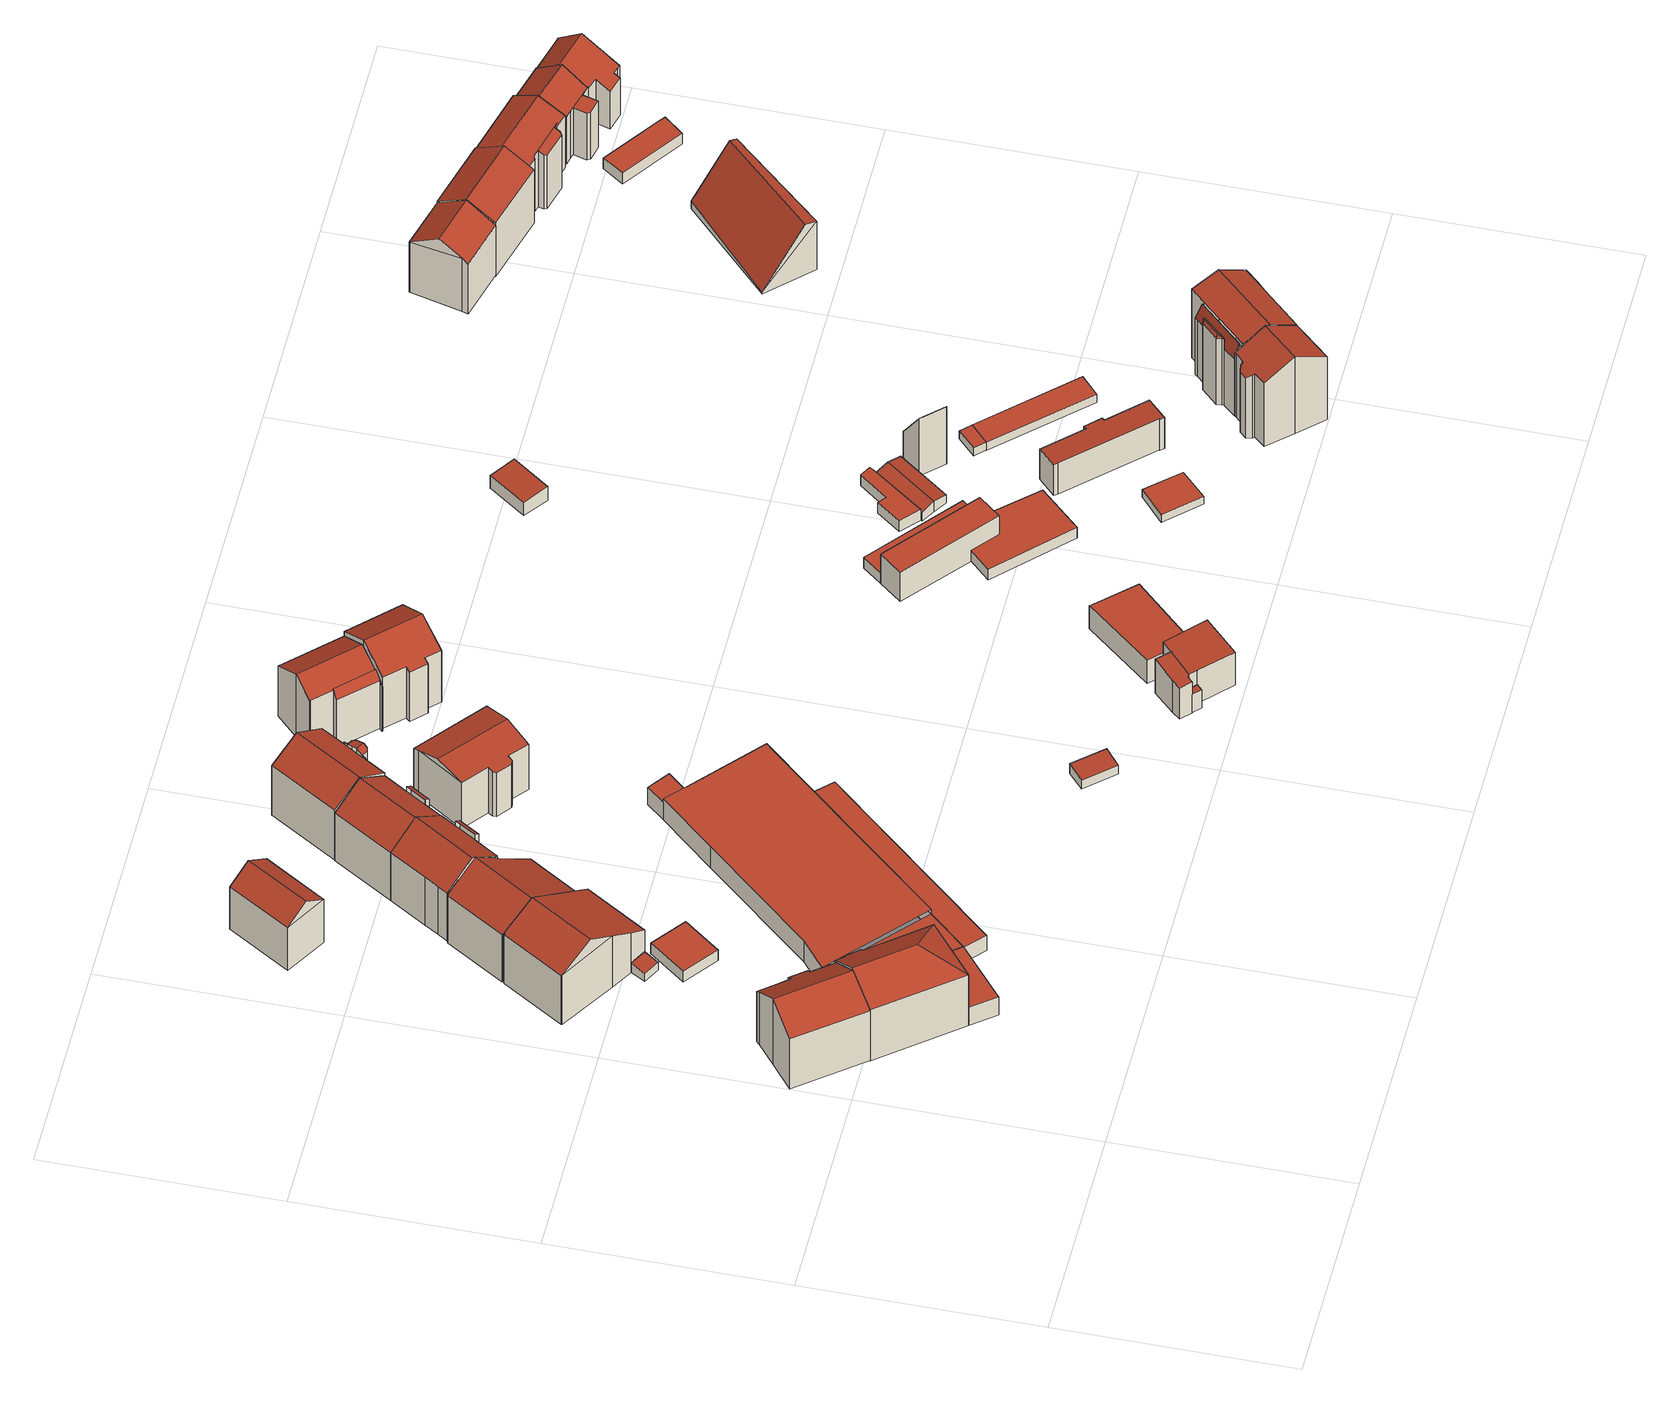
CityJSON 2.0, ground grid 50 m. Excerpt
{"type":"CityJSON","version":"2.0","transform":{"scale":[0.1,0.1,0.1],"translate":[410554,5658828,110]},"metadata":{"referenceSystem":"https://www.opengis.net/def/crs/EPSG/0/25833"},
"CityObjects":{
"building1":{"type":"Building","attributes":{"Dachtyp_tdc":"tdcGableRoof","Gemeindeschluessel":14612000,"Dachneigung":32.12,"QualitaetDacherkennung":79,"Geometrietyp2DReferenz":"3000","measuredHeight":18.49,"function":"31001_9998","roofType":"3100"},"geometry":[{"type":"Solid","lod":"2","boundaries":[[[[0,1,2,3]],[[1,4,5,2]],[[4,6,7,5]],[[6,8,9,7]],[[8,10,11,9]],[[10,12,13,11]],[[12,14,15,13]],[[14,16,17,15]],[[16,18,19,17]],[[18,20,21,19]],[[20,22,23,21]],[[22,0,3,23]],[[18,16,14,12]],[[12,10,8,6,4,1,0,22,20,18]],[[3,2,5,7,9,11,13,15,17,19,21,23]]]],"semantics":{"surfaces":[{"type":"WallSurface"},{"type":"RoofSurface"},{"type":"GroundSurface"}],"values":[[0,0,0,0,0,0,0,0,0,0,0,0,1,1,2]]}}]},
"building2":{"type":"Building","attributes":{"Dachtyp_tdc":"tdcHipAndGableRoof","Gemeindeschluessel":14612000,"Dachneigung":31.69,"QualitaetDacherkennung":66,"Geometrietyp2DReferenz":"3000","measuredHeight":18.98,"function":"31001_9998","roofType":"5000"},"geometry":[{"type":"Solid","lod":"2","boundaries":[[[[24,25,26,27]],[[25,28,29,26]],[[28,30,31,29]],[[30,32,33,31]],[[32,34,35,33]],[[34,36,37,35]],[[36,38,39,37]],[[38,40,41,39]],[[40,42,43,41]],[[42,44,45,43]],[[44,24,27,45]],[[40,38,46]],[[38,36,34,32,30,28,25,24,44,46]],[[44,42,40,46]],[[27,26,29,31,33,35,37,39,41,43,45]]]],"semantics":{"surfaces":[{"type":"WallSurface"},{"type":"RoofSurface"},{"type":"GroundSurface"}],"values":[[0,0,0,0,0,0,0,0,0,0,0,1,1,1,2]]}}]},
"building3":{"type":"Building","attributes":{"Dachtyp_tdc":"tdcPolyFlatRoof","Gemeindeschluessel":14612000,"Dachneigung":0,"QualitaetDacherkennung":58,"Geometrietyp2DReferenz":"3000","measuredHeight":5.06,"function":"31001_9998","roofType":"1000"},"geometry":[{"type":"Solid","lod":"2","boundaries":[[[[47,48,41,49]],[[48,50,39,41]],[[50,51,52,39]],[[51,53,54,52]],[[53,47,49,54]],[[53,51,50,48,47]],[[49,41,39,52,54]]]],"semantics":{"surfaces":[{"type":"WallSurface"},{"type":"RoofSurface"},{"type":"GroundSurface"}],"values":[[0,0,0,0,0,1,2]]}}]},
"building4":{"type":"Building","attributes":{"Dachtyp_tdc":"tdcPolyFlatRoof","Gemeindeschluessel":14612000,"Dachneigung":6.87,"QualitaetDacherkennung":51,"Geometrietyp2DReferenz":"3000","measuredHeight":2.71,"function":"31001_9998","roofType":"2100"},"geometry":[{"type":"Solid","lod":"2","boundaries":[[[[55,56,57,58]],[[56,59,60,57]],[[59,61,62,60]],[[61,55,58,62]],[[61,59,56,55]],[[58,57,60,62]]]],"semantics":{"surfaces":[{"type":"WallSurface"},{"type":"RoofSurface"},{"type":"GroundSurface"}],"values":[[0,0,0,0,1,2]]}}]},
"building5":{"type":"Building","attributes":{"Dachtyp_tdc":"tdcFreeFormRoof","Gemeindeschluessel":14612000,"Dachneigung":31.12,"QualitaetDacherkennung":28,"Geometrietyp2DReferenz":"3000","measuredHeight":17.96,"function":"31001_9998","roofType":"5000"},"geometry":[{"type":"Solid","lod":"2","boundaries":[[[[63,64,65,66]],[[64,67,68,65]],[[67,69,70,68]],[[69,71,72,70]],[[71,73,74,72]],[[73,75,76,74]],[[75,77,78,76]],[[77,79,80,78]],[[79,81,82,80]],[[81,83,84,82]],[[83,63,66,84]],[[69,67,64,85,86,73,71]],[[86,85,63,83,81,79,77,75]],[[64,63,85]],[[75,73,86]],[[66,65,68,70,72,74,76,78,80,82,84]]]],"semantics":{"surfaces":[{"type":"WallSurface"},{"type":"RoofSurface"},{"type":"GroundSurface"}],"values":[[0,0,0,0,0,0,0,0,0,0,0,1,1,0,0,2]]}}]},
"building6":{"type":"Building","attributes":{"Dachtyp_tdc":"tdcPolyFlatRoof","Gemeindeschluessel":14612000,"Dachneigung":0,"QualitaetDacherkennung":82,"Geometrietyp2DReferenz":"3000","measuredHeight":2.94,"function":"31001_9998","roofType":"1000"},"geometry":[{"type":"Solid","lod":"2","boundaries":[[[[87,88,89,90]],[[88,91,92,89]],[[91,93,94,92]],[[93,87,90,94]],[[93,91,88,87]],[[90,89,92,94]]]],"semantics":{"surfaces":[{"type":"WallSurface"},{"type":"RoofSurface"},{"type":"GroundSurface"}],"values":[[0,0,0,0,1,2]]}}]},
"building7":{"type":"Building","attributes":{"Dachtyp_tdc":"tdcGableRoof","Gemeindeschluessel":14612000,"Dachneigung":38.5,"QualitaetDacherkennung":32,"Geometrietyp2DReferenz":"3000","measuredHeight":17.89,"function":"31001_9998","roofType":"3100"},"geometry":[{"type":"Solid","lod":"2","boundaries":[[[[95,96,97,98]],[[96,99,100,97]],[[99,101,102,100]],[[101,103,104,102]],[[103,105,106,104]],[[105,107,108,106]],[[107,109,110,108]],[[109,111,112,110]],[[111,113,114,112]],[[113,115,116,114]],[[115,117,118,116]],[[117,119,120,118]],[[119,121,122,120]],[[121,95,98,122]],[[117,115,113,111,109,107,105,103]],[[103,101,99,96,95,121,119,117]],[[98,97,100,102,104,106,108,110,112,114,116,118,120,122]]]],"semantics":{"surfaces":[{"type":"WallSurface"},{"type":"RoofSurface"},{"type":"GroundSurface"}],"values":[[0,0,0,0,0,0,0,0,0,0,0,0,0,0,1,1,2]]}}]},
"building8":{"type":"Building","attributes":{"Dachtyp_tdc":"tdcGableRoof","Gemeindeschluessel":14612000,"Dachneigung":35.56,"QualitaetDacherkennung":65,"Geometrietyp2DReferenz":"3000","measuredHeight":15.52,"function":"31001_9998","roofType":"3100"},"geometry":[{"type":"Solid","lod":"2","boundaries":[[[[123,124,125,126]],[[124,127,128,125]],[[127,129,130,128]],[[129,123,126,130]],[[127,124,131]],[[123,129,132]],[[124,123,132,131]],[[129,127,131,132]],[[126,125,128,130]]]],"semantics":{"surfaces":[{"type":"WallSurface"},{"type":"RoofSurface"},{"type":"GroundSurface"}],"values":[[0,0,0,0,0,0,1,1,2]]}}]},
"building9":{"type":"Building","attributes":{"Gemeindeschluessel":14612000,"Geometrietyp2DReferenz":"3000","function":"31001_9998","roofType":"9999"},"children":["building9-1","building9-2"]},
"building9-1":{"type":"BuildingPart","attributes":{"Dachtyp_tdc":"tdcGableRoof","Dachneigung":34.55,"QualitaetDacherkennung":70,"Geometrietyp2DReferenz":"3000","measuredHeight":18.25,"roofType":"3100"},"parents":["building9"],"geometry":[{"type":"MultiSurface","lod":"2","boundaries":[[[133,134,135,136]],[[137,133,136,138]],[[134,139,140,135]],[[139,141,142,140]],[[143,144,145,146]],[[144,147,148,145]],[[147,149,150,148]],[[149,151,152,150]],[[151,137,138,152]],[[133,137,151,153,154,134]],[[141,139,154,153,149,147,144,143]],[[149,153,151]],[[134,154,139]],[[138,136,135,140,142,146,145,148,150,152]]],"semantics":{"surfaces":[{"type":"WallSurface"},{"type":"RoofSurface"},{"type":"GroundSurface"}],"values":[0,0,0,0,0,0,0,0,0,1,1,0,0,2]}}]},
"building9-2":{"type":"BuildingPart","attributes":{"Dachtyp_tdc":"tdcPolyFlatRoof","Dachneigung":30.53,"QualitaetDacherkennung":34,"Geometrietyp2DReferenz":"3000","measuredHeight":14.93,"roofType":"2100"},"parents":["building9"],"geometry":[{"type":"MultiSurface","lod":"2","boundaries":[[[155,156,143,146,157]],[[158,159,160,142,141]],[[159,155,157,160]],[[159,158,156,155]],[[157,146,142,160]]],"semantics":{"surfaces":[{"type":"WallSurface"},{"type":"RoofSurface"},{"type":"GroundSurface"}],"values":[0,0,0,1,2]}}]},
"building10":{"type":"Building","attributes":{"Dachtyp_tdc":"tdcPolyFlatRoof","Gemeindeschluessel":14612000,"Dachneigung":0,"QualitaetDacherkennung":47,"Geometrietyp2DReferenz":"3000","measuredHeight":4.25,"function":"31001_2000","roofType":"1000"},"geometry":[{"type":"Solid","lod":"2","boundaries":[[[[161,162,163,164]],[[162,165,166,163]],[[165,167,168,166]],[[167,161,164,168]],[[167,165,162,161]],[[164,163,166,168]]]],"semantics":{"surfaces":[{"type":"WallSurface"},{"type":"RoofSurface"},{"type":"GroundSurface"}],"values":[[0,0,0,0,1,2]]}}]},
"building11":{"type":"Building","attributes":{"Gemeindeschluessel":14612000,"Geometrietyp2DReferenz":"3000","function":"31001_2000","roofType":"9999"},"children":["building11-1","building11-2","building11-3"]},
"building11-1":{"type":"BuildingPart","attributes":{"Dachtyp_tdc":"tdcPolyFlatRoof","Dachneigung":0,"QualitaetDacherkennung":64,"Geometrietyp2DReferenz":"3000","measuredHeight":4.77,"roofType":"1000"},"parents":["building11"],"geometry":[{"type":"MultiSurface","lod":"2","boundaries":[[[169,170,171,172]],[[173,174,175,176]],[[174,169,172,175]],[[174,173,170,169]],[[172,171,176,175]]],"semantics":{"surfaces":[{"type":"WallSurface"},{"type":"RoofSurface"},{"type":"GroundSurface"}],"values":[0,0,0,1,2]}}]},
"building11-2":{"type":"BuildingPart","attributes":{"Dachtyp_tdc":"tdcPolyFlatRoof","Dachneigung":0,"QualitaetDacherkennung":67,"Geometrietyp2DReferenz":"3000","measuredHeight":5.74,"roofType":"1000"},"parents":["building11"],"geometry":[{"type":"MultiSurface","lod":"2","boundaries":[[[171,177,178,179,180,181,182,183,176]],[[184,185,177,171,170]],[[185,186,178,177]],[[186,187,188,179,178]],[[189,190,181,180,191]],[[190,192,182,181]],[[192,193,183,182]],[[193,194,173,176,183]],[[194,193,192,190,189,187,186,185,184]]],"semantics":{"surfaces":[{"type":"GroundSurface"},{"type":"WallSurface"},{"type":"RoofSurface"}],"values":[0,1,1,1,1,1,1,1,2]}}]},
"building11-3":{"type":"BuildingPart","attributes":{"Dachtyp_tdc":"tdcPolyFlatRoof","Dachneigung":0,"QualitaetDacherkennung":45,"Geometrietyp2DReferenz":"3000","measuredHeight":4.51,"roofType":"1000"},"parents":["building11"],"geometry":[{"type":"MultiSurface","lod":"2","boundaries":[[[188,195,196,179]],[[195,197,198,196]],[[197,199,52,198]],[[199,200,39,52]],[[200,201,37,39]],[[201,191,180,37]],[[201,200,199,197,195,188,191]],[[180,179,196,198,52,39,37]]],"semantics":{"surfaces":[{"type":"WallSurface"},{"type":"RoofSurface"},{"type":"GroundSurface"}],"values":[0,0,0,0,0,0,1,2]}}]},
"building12":{"type":"Building","attributes":{"Gemeindeschluessel":14612000,"Geometrietyp2DReferenz":"3000","function":"31001_9998","roofType":"9999"},"children":["building12-1","building12-2"]},
"building12-1":{"type":"BuildingPart","attributes":{"Dachtyp_tdc":"tdcGableRoof","Dachneigung":33.93,"QualitaetDacherkennung":69,"Geometrietyp2DReferenz":"3000","measuredHeight":18.01,"roofType":"3100"},"parents":["building12"],"geometry":[{"type":"MultiSurface","lod":"2","boundaries":[[[202,203,204,205]],[[203,206,140,204]],[[206,207,208,140]],[[207,209,135,208]],[[209,210,211,135]],[[210,212,213,211]],[[212,214,215,213]],[[214,216,217,215]],[[212,210,209,207]],[[207,206,203,202,216,214,212]],[[205,204,140,208,135,211,213,215,217]]],"semantics":{"surfaces":[{"type":"WallSurface"},{"type":"RoofSurface"},{"type":"GroundSurface"}],"values":[0,0,0,0,0,0,0,0,1,1,2]}}]},
"building12-2":{"type":"BuildingPart","attributes":{"Dachtyp_tdc":"tdcPolyFlatRoof","Dachneigung":31.73,"QualitaetDacherkennung":34,"Geometrietyp2DReferenz":"3000","measuredHeight":14.78,"roofType":"2100"},"parents":["building12"],"geometry":[{"type":"MultiSurface","lod":"2","boundaries":[[[218,219,204,220]],[[219,221,202,205,204]],[[222,217,216]],[[222,223,224,217]],[[223,218,220,224]],[[223,222,221,219,218]],[[220,204,205,217,224]]],"semantics":{"surfaces":[{"type":"WallSurface"},{"type":"RoofSurface"},{"type":"GroundSurface"}],"values":[0,0,0,0,0,1,2]}}]},
"building13":{"type":"Building","attributes":{"Gemeindeschluessel":14612000,"Geometrietyp2DReferenz":"3000","function":"31001_9998","roofType":"9999"},"children":["building13-1","building13-2"]},
"building13-1":{"type":"BuildingPart","attributes":{"Dachtyp_tdc":"tdcFreeFormRoof","Dachneigung":14.52,"QualitaetDacherkennung":26,"Geometrietyp2DReferenz":"3000","measuredHeight":15.35,"roofType":"5000"},"parents":["building13"],"geometry":[{"type":"MultiSurface","lod":"2","boundaries":[[[225,226,227,228]],[[229,230,231,232,233]],[[230,234,235,231]],[[234,236,237,235]],[[236,238,239,237]],[[238,240,241,239]],[[240,242,243,241]],[[242,225,228,243]],[[238,236,234,230,229,244,245]],[[245,225,246,226,225,242,240,238]],[[228,227,228,247,248,232,231,235,237,239,241,243]]],"semantics":{"surfaces":[{"type":"WallSurface"},{"type":"RoofSurface"},{"type":"GroundSurface"}],"values":[0,0,0,0,0,0,0,0,1,1,2]}}]},
"building13-2":{"type":"BuildingPart","attributes":{"Dachtyp_tdc":"tdcGableRoof","Dachneigung":30.89,"QualitaetDacherkennung":64,"Geometrietyp2DReferenz":"3000","measuredHeight":18.14,"roofType":"3100"},"parents":["building13"],"geometry":[{"type":"MultiSurface","lod":"2","boundaries":[[[249,250,251,227]],[[250,252,253,251]],[[252,254,255,253]],[[254,256,257,255]],[[256,258,259,257]],[[258,260,261,259]],[[260,233,232,261]],[[258,256,254,252]],[[252,250,249,246,262,263,264,233,260,258]],[[248,247,228,227,251,253,255,257,259,261,232]]],"semantics":{"surfaces":[{"type":"WallSurface"},{"type":"RoofSurface"},{"type":"GroundSurface"}],"values":[0,0,0,0,0,0,0,1,1,2]}}]},
"building14":{"type":"Building","attributes":{"Dachtyp_tdc":"tdcPolyFlatRoof","Gemeindeschluessel":14612000,"Dachneigung":5.19,"QualitaetDacherkennung":64,"Geometrietyp2DReferenz":"3000","measuredHeight":2.85,"function":"31001_9998","roofType":"2100"},"geometry":[{"type":"Solid","lod":"2","boundaries":[[[[265,266,267,268]],[[266,269,270,267]],[[269,271,272,270]],[[271,265,268,272]],[[271,269,266,265]],[[268,267,270,272]]]],"semantics":{"surfaces":[{"type":"WallSurface"},{"type":"RoofSurface"},{"type":"GroundSurface"}],"values":[[0,0,0,0,1,2]]}}]},
"building15":{"type":"Building","attributes":{"Dachtyp_tdc":"tdcFreeFormRoof","Gemeindeschluessel":14612000,"Dachneigung":14.54,"QualitaetDacherkennung":62,"Geometrietyp2DReferenz":"3000","measuredHeight":14.38,"function":"31001_9998","roofType":"5000"},"geometry":[{"type":"Solid","lod":"2","boundaries":[[[[273,274,275,276]],[[274,277,278,275]],[[277,279,280,278]],[[279,281,282,280]],[[281,283,284,282]],[[283,285,286,284]],[[285,287,288,286]],[[287,289,290,288]],[[289,291,292,290]],[[291,293,294,292]],[[293,273,276,294]],[[295,293,291,289,296]],[[279,277,274,273,295,296,287,285,283,281]],[[273,293,295]],[[289,287,296]],[[276,275,278,280,282,284,286,288,290,292,294]]]],"semantics":{"surfaces":[{"type":"WallSurface"},{"type":"RoofSurface"},{"type":"GroundSurface"}],"values":[[0,0,0,0,0,0,0,0,0,0,0,1,1,0,0,2]]}}]},
"building16":{"type":"Building","attributes":{"Dachtyp_tdc":"tdcPolyFlatRoof","Gemeindeschluessel":14612000,"Dachneigung":4.38,"QualitaetDacherkennung":41,"Geometrietyp2DReferenz":"3000","measuredHeight":5.23,"function":"31001_9998","roofType":"2100"},"geometry":[{"type":"Solid","lod":"2","boundaries":[[[[297,298,299,300]],[[298,301,302,299]],[[301,303,304,302]],[[303,297,300,304]],[[303,301,298,297]],[[300,299,302,304]]]],"semantics":{"surfaces":[{"type":"WallSurface"},{"type":"RoofSurface"},{"type":"GroundSurface"}],"values":[[0,0,0,0,1,2]]}}]},
"building17":{"type":"Building","attributes":{"Gemeindeschluessel":14612000,"Geometrietyp2DReferenz":"3000","function":"31001_9998","roofType":"9999"},"children":["building17-1","building17-2"]},
"building17-1":{"type":"BuildingPart","attributes":{"Dachtyp_tdc":"tdcPolyFlatRoof","Dachneigung":2.98,"QualitaetDacherkennung":56,"Geometrietyp2DReferenz":"3000","measuredHeight":9.7,"roofType":"2100"},"parents":["building17"],"geometry":[{"type":"MultiSurface","lod":"2","boundaries":[[[305,306,307,308,309,310,311,312]],[[313,314,315,316,317,318,319]],[[308,307,317,316]],[[307,306,318,317]],[[306,305,320,319,318]],[[311,310,314,313]],[[310,309,315,314]],[[309,308,316,315]]],"semantics":{"surfaces":[{"type":"RoofSurface"},{"type":"GroundSurface"},{"type":"WallSurface"}],"values":[0,1,2,2,2,2,2,2]}}]},
"building17-2":{"type":"BuildingPart","attributes":{"Dachtyp_tdc":"tdcPolyFlatRoof","Dachneigung":6.7,"QualitaetDacherkennung":43,"Geometrietyp2DReferenz":"3000","measuredHeight":9.66,"roofType":"2100"},"parents":["building17"],"geometry":[{"type":"MultiSurface","lod":"2","boundaries":[[[320,321,322,319]],[[321,323,324,322]],[[323,325,326,324]],[[325,327,328,326]],[[327,329,330,328]],[[329,331,311,313,330]],[[331,329,327,325,323,321,320,312]],[[319,322,324,326,328,330,313]]],"semantics":{"surfaces":[{"type":"WallSurface"},{"type":"RoofSurface"},{"type":"GroundSurface"}],"values":[0,0,0,0,0,0,1,2]}}]},
"building18":{"type":"Building","attributes":{"Gemeindeschluessel":14612000,"Geometrietyp2DReferenz":"3000","function":"31001_9998","roofType":"9999"},"children":["building18-1","building18-2"]},
"building18-1":{"type":"BuildingPart","attributes":{"Dachtyp_tdc":"tdcPolyFlatRoof","Dachneigung":48.15,"QualitaetDacherkennung":25,"Geometrietyp2DReferenz":"3000","measuredHeight":15.13,"roofType":"2100"},"parents":["building18"],"geometry":[{"type":"MultiSurface","lod":"2","boundaries":[[[332,333,334,335,336]],[[333,337,338,334]],[[337,339,340,338]],[[339,341,342,340]],[[341,343,344,345,342]],[[341,339,337,333,332,343]],[[345,335,334,338,340,342]]],"semantics":{"surfaces":[{"type":"WallSurface"},{"type":"RoofSurface"},{"type":"GroundSurface"}],"values":[0,0,0,0,0,1,2]}}]},
"building18-2":{"type":"BuildingPart","attributes":{"Dachtyp_tdc":"tdcGableRoof","Dachneigung":28.21,"QualitaetDacherkennung":64,"Geometrietyp2DReferenz":"3000","measuredHeight":17.53,"roofType":"3100"},"parents":["building18"],"geometry":[{"type":"MultiSurface","lod":"2","boundaries":[[[346,336,335,347]],[[344,348,349,345]],[[348,350,351,349]],[[350,352,353,351]],[[352,354,355,353]],[[354,356,357,355]],[[356,346,347,357]],[[352,350,348,344,336,346]],[[346,356,354,352]],[[347,335,345,349,351,353,355,357]]],"semantics":{"surfaces":[{"type":"WallSurface"},{"type":"RoofSurface"},{"type":"GroundSurface"}],"values":[0,0,0,0,0,0,0,1,1,2]}}]},
"building19":{"type":"Building","attributes":{"Dachtyp_tdc":"tdcGableRoof","Gemeindeschluessel":14612000,"Dachneigung":29.87,"QualitaetDacherkennung":61,"Geometrietyp2DReferenz":"3000","measuredHeight":18.44,"function":"31001_9998","roofType":"3100"},"geometry":[{"type":"Solid","lod":"2","boundaries":[[[[358,359,360,361]],[[359,362,363,360]],[[362,364,365,363]],[[364,366,367,365]],[[366,368,369,367]],[[368,370,371,369]],[[370,372,373,371]],[[372,374,375,373]],[[374,376,377,375]],[[376,358,361,377]],[[372,370,368,366,364,362,359,358]],[[358,376,374,372]],[[361,360,363,365,367,369,371,373,375,377]]]],"semantics":{"surfaces":[{"type":"WallSurface"},{"type":"RoofSurface"},{"type":"GroundSurface"}],"values":[[0,0,0,0,0,0,0,0,0,0,1,1,2]]}}]},
"building20":{"type":"Building","attributes":{"Dachtyp_tdc":"tdcPolyFlatRoof","Gemeindeschluessel":14612000,"Dachneigung":0,"QualitaetDacherkennung":72,"Geometrietyp2DReferenz":"3000","measuredHeight":6.4,"function":"31001_9998","roofType":"1000"},"geometry":[{"type":"Solid","lod":"2","boundaries":[[[[378,379,380,381]],[[379,382,383,380]],[[382,384,385,383]],[[384,386,387,385]],[[386,388,389,387]],[[388,378,381,389]],[[388,386,384,382,379,378]],[[381,380,383,385,387,389]]]],"semantics":{"surfaces":[{"type":"WallSurface"},{"type":"RoofSurface"},{"type":"GroundSurface"}],"values":[[0,0,0,0,0,0,1,2]]}}]},
"building21":{"type":"Building","attributes":{"Gemeindeschluessel":14612000,"Dachorientierung":0,"MittlereTraufHoehe":119.4,"ObjektHoehe":8.33,"BodenHoehe":111.07,"Geometrietyp2DReferenz":"3000","BezugspunktDach":"2000","AbsoluteHoehe":119.4,"Dachflaeche":146.68,"measuredHeight":8.33,"function":"31001_9998","storeysAboveGround":3},"geometry":[{"type":"MultiSurface","lod":"2","boundaries":[[[390,391,392,393]],[[393,392,394,395]],[[392,391,396,394]],[[391,390,397,396]],[[390,393,395,397]],[[395,394,396,397]]],"semantics":{"surfaces":[{"type":"RoofSurface"},{"type":"WallSurface"},{"type":"GroundSurface"}],"values":[0,1,1,1,1,2]}}]},
"building22":{"type":"Building","attributes":{"Gemeindeschluessel":14612000,"Dachorientierung":0,"MittlereTraufHoehe":114.09,"ObjektHoehe":3,"BodenHoehe":111.09,"Geometrietyp2DReferenz":"3000","BezugspunktDach":"2000","AbsoluteHoehe":114.09,"Dachflaeche":126.62,"measuredHeight":3,"function":"31001_9998","storeysAboveGround":1},"geometry":[{"type":"MultiSurface","lod":"2","boundaries":[[[398,399,400,401]],[[401,400,402,394]],[[400,399,403,402]],[[399,398,396,403]],[[398,401,394,396]],[[394,402,403,396]]],"semantics":{"surfaces":[{"type":"RoofSurface"},{"type":"WallSurface"},{"type":"GroundSurface"}],"values":[0,1,1,1,1,2]}}]},
"building23":{"type":"Building","attributes":{"Dachtyp_tdc":"tdcPolyFlatRoof","Gemeindeschluessel":14612000,"Dachneigung":0,"QualitaetDacherkennung":0,"Geometrietyp2DReferenz":"3000","BezugspunktDach":"2000","measuredHeight":3,"function":"31001_9998"},"geometry":[{"type":"MultiSurface","lod":"2","boundaries":[[[404,405,406,407]],[[407,406,408,409]],[[406,405,410,408]],[[405,404,411,410]],[[404,407,409,411]],[[409,408,410,411]]],"semantics":{"surfaces":[{"type":"RoofSurface"},{"type":"WallSurface"},{"type":"GroundSurface"}],"values":[0,1,1,1,1,2]}}]},
"building24":{"type":"Building","attributes":{"Gemeindeschluessel":14612000,"Dachorientierung":0,"MittlereTraufHoehe":113.79,"ObjektHoehe":2.05,"BodenHoehe":111.74,"Geometrietyp2DReferenz":"3000","BezugspunktDach":"2000","AbsoluteHoehe":113.79,"Dachflaeche":70.06,"measuredHeight":2.05,"function":"31001_9998","storeysAboveGround":1},"geometry":[{"type":"MultiSurface","lod":"2","boundaries":[[[412,413,414,415,416]],[[416,415,417,418]],[[415,414,419,417]],[[414,413,420,419]],[[413,412,421,420]],[[412,416,418,421]],[[418,417,419,420,421]]],"semantics":{"surfaces":[{"type":"RoofSurface"},{"type":"WallSurface"},{"type":"GroundSurface"}],"values":[0,1,1,1,1,1,2]}}]},
"building25":{"type":"Building","attributes":{"Gemeindeschluessel":14612000,"Dachorientierung":0,"MittlereTraufHoehe":114.1,"ObjektHoehe":3,"BodenHoehe":111.1,"Geometrietyp2DReferenz":"3000","BezugspunktDach":"2000","AbsoluteHoehe":114.1,"Dachflaeche":55.12,"measuredHeight":3,"function":"31001_9998","storeysAboveGround":1},"geometry":[{"type":"MultiSurface","lod":"2","boundaries":[[[422,423,424,425,426,427,428]],[[428,427,429,430]],[[427,426,431,429]],[[426,425,432,431]],[[425,424,433,432]],[[424,423,434,433]],[[423,422,435,434]],[[422,428,430,435]],[[430,429,431,432,433,434,435]]],"semantics":{"surfaces":[{"type":"RoofSurface"},{"type":"WallSurface"},{"type":"GroundSurface"}],"values":[0,1,1,1,1,1,1,1,2]}}]},
"building26":{"type":"Building","attributes":{"Gemeindeschluessel":14612000,"Dachneigung":75.97,"Dachorientierung":36.46,"MittlereTraufHoehe":113.54,"QualitaetDacherkennung":35,"ObjektHoehe":3,"BodenHoehe":111.15,"Geometrietyp2DReferenz":"3000","AbsoluteHoehe":114.15,"Dachflaeche":95.53,"measuredHeight":3,"function":"31001_9998","roofType":"3100","storeysAboveGround":1},"geometry":[{"type":"MultiSurface","lod":"2","boundaries":[[[436,437,438,439]],[[437,440,432,438]],[[440,441,431,432]],[[441,442,443,431]],[[442,444,445,443]],[[444,446,447,445]],[[446,436,439,447]],[[442,441,440,437,436]],[[436,446,444,442]],[[439,438,432,431,443,445,447]]],"semantics":{"surfaces":[{"type":"WallSurface"},{"type":"RoofSurface"},{"type":"GroundSurface"}],"values":[0,0,0,0,0,0,0,1,1,2]}}]},
"building27":{"type":"Building","attributes":{"Dachtyp_tdc":"tdcPolyFlatRoof","Gemeindeschluessel":14612000,"Dachneigung":2.95,"QualitaetDacherkennung":82,"Geometrietyp2DReferenz":"3000","measuredHeight":3.9,"function":"31001_9998","roofType":"2100"},"geometry":[{"type":"Solid","lod":"2","boundaries":[[[[448,449,450,451]],[[449,452,453,450]],[[452,454,455,453]],[[454,448,451,455]],[[454,452,449,448]],[[451,450,453,455]]]],"semantics":{"surfaces":[{"type":"WallSurface"},{"type":"RoofSurface"},{"type":"GroundSurface"}],"values":[[0,0,0,0,1,2]]}}]},
"building28":{"type":"Building","attributes":{"Dachtyp_tdc":"tdcPolyFlatRoof","Gemeindeschluessel":14612000,"Dachneigung":3.04,"QualitaetDacherkennung":71,"Geometrietyp2DReferenz":"3000","measuredHeight":8.62,"function":"31001_9998","roofType":"2100"},"geometry":[{"type":"Solid","lod":"2","boundaries":[[[[456,457,458,459]],[[457,460,461,458]],[[460,462,463,461]],[[462,464,465,463]],[[464,466,467,465]],[[466,468,469,467]],[[468,470,471,469]],[[470,472,473,471]],[[472,474,475,473]],[[474,476,477,475]],[[476,478,479,477]],[[478,456,459,479]],[[478,476,474,472,470,468,466,464,462,460,457,456]],[[459,458,461,463,465,467,469,471,473,475,477,479]]]],"semantics":{"surfaces":[{"type":"WallSurface"},{"type":"RoofSurface"},{"type":"GroundSurface"}],"values":[[0,0,0,0,0,0,0,0,0,0,0,0,1,2]]}}]},
"building29":{"type":"Building","attributes":{"Gemeindeschluessel":14612000,"Dachneigung":33.18,"Dachorientierung":0,"MittlereTraufHoehe":122.86,"QualitaetDacherkennung":72,"ObjektHoehe":16.16,"BodenHoehe":111.2,"Geometrietyp2DReferenz":"3000","AbsoluteHoehe":127.36,"Dachflaeche":65.93,"measuredHeight":16.16,"function":"31001_9998","roofType":"2100","storeysAboveGround":5},"geometry":[{"type":"MultiSurface","lod":"2","boundaries":[[[480,481,482,483]],[[481,484,485,482]],[[484,486,487,485]],[[486,480,483,487]],[[486,484,481,480]],[[483,482,485,487]]],"semantics":{"surfaces":[{"type":"WallSurface"},{"type":"RoofSurface"},{"type":"GroundSurface"}],"values":[0,0,0,0,1,2]}}]},
"building30":{"type":"Building","attributes":{"Gemeindeschluessel":14612000,"Dachneigung":90,"Dachorientierung":0,"MittlereTraufHoehe":113.53,"QualitaetDacherkennung":50,"ObjektHoehe":2.19,"BodenHoehe":111.34,"Geometrietyp2DReferenz":"3000","AbsoluteHoehe":113.53,"Dachflaeche":15.74,"measuredHeight":2.19,"function":"31001_9998","roofType":"1000","storeysAboveGround":1},"geometry":[{"type":"MultiSurface","lod":"2","boundaries":[[[488,489,490,491]],[[489,492,493,490]],[[492,494,495,493]],[[494,488,491,495]],[[494,492,489,488]],[[491,490,493,495]]],"semantics":{"surfaces":[{"type":"WallSurface"},{"type":"RoofSurface"},{"type":"GroundSurface"}],"values":[0,0,0,0,1,2]}}]},
"building31":{"type":"Building","attributes":{"Dachtyp_tdc":"tdcGableRoof","Gemeindeschluessel":14612000,"Dachneigung":29.42,"QualitaetDacherkennung":65,"Geometrietyp2DReferenz":"3000","measuredHeight":21.6,"function":"31001_9998","roofType":"3100"},"geometry":[{"type":"Solid","lod":"2","boundaries":[[[[496,497,498,499]],[[497,500,501,498]],[[500,502,503,501]],[[502,504,505,503]],[[504,506,507,505]],[[506,508,509,507]],[[508,510,511,509]],[[510,512,513,511]],[[512,514,515,513]],[[514,516,517,515]],[[516,518,519,517]],[[518,520,521,519]],[[520,522,523,521]],[[522,524,525,523]],[[524,526,527,525]],[[520,518,516,514,512,510,508]],[[508,506,504,502,500,497,496,528,526,524,522,520]],[[527,529,499,498,501,503,505,507,509,511,513,515,517,519,521,523,525]],[[526,528,529,527]],[[528,496,499,529]]]],"semantics":{"surfaces":[{"type":"WallSurface"},{"type":"RoofSurface"},{"type":"GroundSurface"}],"values":[[0,0,0,0,0,0,0,0,0,0,0,0,0,0,0,1,1,2,0,0]]}}]},
"building32":{"type":"Building","attributes":{"Gemeindeschluessel":14612000,"Dachorientierung":0,"MittlereTraufHoehe":113.53,"ObjektHoehe":2.35,"BodenHoehe":111.18,"Geometrietyp2DReferenz":"3000","BezugspunktDach":"2000","AbsoluteHoehe":113.53,"Dachflaeche":130.88,"measuredHeight":2.35,"function":"31001_9998","storeysAboveGround":1},"geometry":[{"type":"MultiSurface","lod":"2","boundaries":[[[489,492,530,531]],[[531,530,532,533]],[[530,492,534,532]],[[492,489,535,534]],[[489,531,533,535]],[[533,532,534,535]]],"semantics":{"surfaces":[{"type":"RoofSurface"},{"type":"WallSurface"},{"type":"GroundSurface"}],"values":[0,1,1,1,1,2]}}]},
"building33":{"type":"Building","attributes":{"Gemeindeschluessel":14612000,"Geometrietyp2DReferenz":"3000","function":"31001_9998","roofType":"9999"},"children":["building33-1","building33-2","building33-3"]},
"building33-1":{"type":"BuildingPart","attributes":{"Dachtyp_tdc":"tdcFreeFormRoof","Dachneigung":76.99,"QualitaetDacherkennung":27,"Geometrietyp2DReferenz":"3000","measuredHeight":20.11,"roofType":"5000"},"parents":["building33"],"geometry":[{"type":"MultiSurface","lod":"2","boundaries":[[[536,537,538]],[[537,539,540,538]],[[539,541,542,540]],[[541,543,544,542]],[[545,546,547,548]],[[546,549,550,547]],[[549,551,552,550]],[[546,545,543,553]],[[543,541,553]],[[541,539,537,536,554,555,556,551,549,546,553]],[[557,558,559,538,540,542,544,548,547,550,552]]],"semantics":{"surfaces":[{"type":"WallSurface"},{"type":"RoofSurface"},{"type":"GroundSurface"}],"values":[0,0,0,0,0,0,0,1,1,1,2]}}]},
"building33-2":{"type":"BuildingPart","attributes":{"Dachtyp_tdc":"tdcFreeFormRoof","Dachneigung":40.81,"QualitaetDacherkennung":21,"Geometrietyp2DReferenz":"3000","measuredHeight":19.17,"roofType":"5000"},"parents":["building33"],"geometry":[{"type":"MultiSurface","lod":"2","boundaries":[[[560,561,562,552,551]],[[561,563,564,562]],[[563,565,566,564]],[[565,567,568,566]],[[567,569,570,568]],[[569,571,559,570]],[[571,572,538,559]],[[572,573,536,538]],[[571,573,572,571,569,574]],[[569,567,575,574]],[[567,565,576,575]],[[565,563,577,576]],[[563,561,560,578,579,577]],[[579,571,574,575,576,577]],[[552,562,564,566,568,570,559,538,559,558,557]]],"semantics":{"surfaces":[{"type":"WallSurface"},{"type":"RoofSurface"},{"type":"GroundSurface"}],"values":[0,0,0,0,0,0,0,0,1,1,1,1,1,1,2]}}]},
"building33-3":{"type":"BuildingPart","attributes":{"Dachtyp_tdc":"tdcGableRoof","Dachneigung":30.23,"QualitaetDacherkennung":47,"Geometrietyp2DReferenz":"3000","measuredHeight":21.42,"roofType":"3100"},"parents":["building33"],"geometry":[{"type":"MultiSurface","lod":"2","boundaries":[[[580,581,582,583]],[[581,584,585,582]],[[584,586,587,585]],[[586,588,589,587]],[[588,590,591,589]],[[590,592,593,591]],[[592,594,545,548,593]],[[595,580,583,544,543]],[[592,590,588,586,584,581]],[[581,580,595,594,592]],[[583,582,585,587,589,591,593,548,544]]],"semantics":{"surfaces":[{"type":"WallSurface"},{"type":"RoofSurface"},{"type":"GroundSurface"}],"values":[0,0,0,0,0,0,0,0,1,1,2]}}]},
"building34":{"type":"Building","attributes":{"Dachtyp_tdc":"tdcFreeFormRoof","Gemeindeschluessel":14612000,"Dachneigung":31.76,"QualitaetDacherkennung":84,"Geometrietyp2DReferenz":"3000","measuredHeight":17.93,"function":"31001_9998","roofType":"5000"},"geometry":[{"type":"Solid","lod":"2","boundaries":[[[[596,597,598,599]],[[597,600,601,598]],[[600,602,603,604,605]],[[602,597,596,603]],[[596,604,603]],[[600,597,602]],[[601,606,607,599,598]],[[600,605,606,601]],[[605,604,607,606]],[[604,596,599,607]]]],"semantics":{"surfaces":[{"type":"WallSurface"},{"type":"RoofSurface"},{"type":"GroundSurface"}],"values":[[0,0,1,1,0,0,2,0,0,0]]}}]},
"building35":{"type":"Building","attributes":{"Dachtyp_tdc":"tdcGableRoof","Gemeindeschluessel":14612000,"Dachneigung":54.99,"QualitaetDacherkennung":5,"Geometrietyp2DReferenz":"3000","measuredHeight":14.34,"function":"31001_9998","roofType":"3100"},"geometry":[{"type":"Solid","lod":"2","boundaries":[[[[608,609,610,611]],[[609,612,613,610]],[[608,614,615]],[[609,608,615,616]],[[614,612,616,615]],[[611,610,613,617]],[[612,614,617,613]],[[614,608,611,617]],[[612,609,616]]]],"semantics":{"surfaces":[{"type":"WallSurface"},{"type":"RoofSurface"},{"type":"GroundSurface"}],"values":[[0,0,0,1,1,2,0,0,0]]}}]},
"building36":{"type":"Building","attributes":{"Dachtyp_tdc":"tdcFreeFormRoof","Gemeindeschluessel":14612000,"Dachneigung":28.34,"QualitaetDacherkennung":74,"Geometrietyp2DReferenz":"3000","measuredHeight":18.52,"function":"31001_9998","roofType":"5000"},"geometry":[{"type":"Solid","lod":"2","boundaries":[[[[618,619,620,621]],[[619,622,623,620]],[[622,624,625,623]],[[624,618,621,625]],[[626,622,619,627]],[[626,627,618,624]],[[619,618,627]],[[624,622,626]],[[621,620,623,625]]]],"semantics":{"surfaces":[{"type":"WallSurface"},{"type":"RoofSurface"},{"type":"GroundSurface"}],"values":[[0,0,0,0,1,1,0,0,2]]}}]},
"building37":{"type":"Building","attributes":{"Gemeindeschluessel":14612000,"Geometrietyp2DReferenz":"3000","function":"31001_9998","roofType":"9999"},"children":["building37-1","building37-2"]},
"building37-1":{"type":"BuildingPart","attributes":{"Dachtyp_tdc":"tdcGableRoof","Dachneigung":23.82,"QualitaetDacherkennung":63,"Geometrietyp2DReferenz":"3000","measuredHeight":17.35,"roofType":"3100"},"parents":["building37"],"geometry":[{"type":"MultiSurface","lod":"2","boundaries":[[[628,629,630,631]],[[629,632,633,630]],[[632,634,635,633]],[[634,636,637,635]],[[636,638,639,637]],[[638,640,641,639]],[[640,642,643,641]],[[638,636,634,632]],[[632,629,628,642,640,638]],[[631,630,633,635,637,639,641,643]]],"semantics":{"surfaces":[{"type":"WallSurface"},{"type":"RoofSurface"},{"type":"GroundSurface"}],"values":[0,0,0,0,0,0,0,1,1,2]}}]},
"building37-2":{"type":"BuildingPart","attributes":{"Dachtyp_tdc":"tdcPolyFlatRoof","Dachneigung":23.55,"QualitaetDacherkennung":35,"Geometrietyp2DReferenz":"3000","measuredHeight":15.74,"roofType":"2100"},"parents":["building37"],"geometry":[{"type":"MultiSurface","lod":"2","boundaries":[[[644,645,646,647]],[[645,648,631,646]],[[648,628,631]],[[649,642,643,642]],[[650,651,652,653,654]],[[651,655,656,652]],[[655,657,658,656]],[[657,644,647,658]],[[657,655,651,650,649,648,645,644]],[[647,646,631,653,643,653,652,656,658]]],"semantics":{"surfaces":[{"type":"WallSurface"},{"type":"RoofSurface"},{"type":"GroundSurface"}],"values":[0,0,0,0,0,0,0,0,1,2]}}]},
"building38":{"type":"Building","attributes":{"Gemeindeschluessel":14612000,"Dachneigung":90,"Dachorientierung":0,"MittlereTraufHoehe":114.89,"QualitaetDacherkennung":23,"ObjektHoehe":3,"BodenHoehe":111.89,"Geometrietyp2DReferenz":"3000","AbsoluteHoehe":114.89,"Dachflaeche":86.87,"measuredHeight":3,"function":"31001_9998","roofType":"1000","storeysAboveGround":1},"geometry":[{"type":"MultiSurface","lod":"2","boundaries":[[[659,660,661,662]],[[660,663,664,661]],[[663,665,666,664]],[[665,667,668,666]],[[667,659,662,668]],[[667,665,663,660,659]],[[662,661,664,666,668]]],"semantics":{"surfaces":[{"type":"WallSurface"},{"type":"RoofSurface"},{"type":"GroundSurface"}],"values":[0,0,0,0,0,1,2]}}]},
"building39":{"type":"Building","attributes":{"Gemeindeschluessel":14612000,"Geometrietyp2DReferenz":"3000","function":"31001_9998","roofType":"9999"},"children":["building39-1","building39-2"]},
"building39-1":{"type":"BuildingPart","attributes":{"Dachtyp_tdc":"tdcPolyFlatRoof","Dachneigung":0,"QualitaetDacherkennung":43,"Geometrietyp2DReferenz":"3000","measuredHeight":13.1,"roofType":"1000"},"parents":["building39"],"geometry":[{"type":"MultiSurface","lod":"2","boundaries":[[[669,670,671,672]],[[670,673,674,671]],[[673,675,676,674]],[[675,677,678,676]],[[677,679,678]],[[680,681,682,683,684]],[[681,685,686,682]],[[685,687,688,686]],[[687,669,672,688]],[[687,685,681,680,677,675,673,670,669]],[[672,671,674,676,678,683,682,686,688]]],"semantics":{"surfaces":[{"type":"WallSurface"},{"type":"RoofSurface"},{"type":"GroundSurface"}],"values":[0,0,0,0,0,0,0,0,0,1,2]}}]},
"building39-2":{"type":"BuildingPart","attributes":{"Dachtyp_tdc":"tdcGableRoof","Dachneigung":34.18,"QualitaetDacherkennung":65,"Geometrietyp2DReferenz":"3000","measuredHeight":16.53,"roofType":"3100"},"parents":["building39"],"geometry":[{"type":"MultiSurface","lod":"2","boundaries":[[[679,689,690,678]],[[689,691,692,690]],[[691,693,694,692]],[[693,695,696,694]],[[695,697,698,696]],[[697,699,700,698]],[[699,701,702,700]],[[701,684,683,702]],[[690,692,694,696,698,700,702,683,678]],[[701,699,697,695,693,691]],[[691,689,679,684,701]]],"semantics":{"surfaces":[{"type":"WallSurface"},{"type":"GroundSurface"},{"type":"RoofSurface"}],"values":[0,0,0,0,0,0,0,0,1,2,2]}}]},
"building40":{"type":"Building","attributes":{"Dachtyp_tdc":"tdcFreeFormRoof","Gemeindeschluessel":14612000,"Dachneigung":31.04,"QualitaetDacherkennung":60,"Geometrietyp2DReferenz":"3000","measuredHeight":16.1,"function":"31001_9998","roofType":"5000"},"geometry":[{"type":"Solid","lod":"2","boundaries":[[[[703,704,705,706]],[[704,707,708,705]],[[707,709,710,708]],[[709,711,712,710]],[[711,713,714,712]],[[713,715,716,714]],[[715,717,718,716]],[[717,719,720,718]],[[719,721,722,720]],[[721,723,724,722]],[[723,725,726,724]],[[725,703,706,726]],[[704,703,725,723,721,719,717,727,728,707]],[[727,715,713,711,709,728]],[[709,707,728]],[[717,715,727]],[[706,705,708,710,712,714,716,718,720,722,724,726]]]],"semantics":{"surfaces":[{"type":"WallSurface"},{"type":"RoofSurface"},{"type":"GroundSurface"}],"values":[[0,0,0,0,0,0,0,0,0,0,0,0,1,1,0,0,2]]}}]}
},
"vertices":[
[137,679,146],[157,655,146],[157,655,5],[137,679,5],[166,663,138],[166,663,5],[192,631,138],[192,631,5],[183,624,146],[183,624,5],[218,581,145],[218,581,5],[164,535,190],[164,535,5],[109,489,145],[109,489,5],[2,623,146],[2,623,5],[57,668,190],[57,668,5],[102,705,153],[102,705,5],[110,713,146],[110,713,5],
[218,581,150],[221,584,147],[221,584,4],[218,581,4],[236,567,147],[236,567,4],[240,570,143],[240,570,4],[264,542,143],[264,542,4],[260,538,147],[260,538,4],[272,522,147],[272,522,4],[355,419,147],[355,419,4],[241,325,147],[241,325,4],[109,489,147],[109,489,4],[166,537,194],[166,537,4],[255,428,194],
[281,275,55],[241,325,55],[281,275,4],[355,419,55],[395,370,55],[395,370,4],[282,276,55],[282,276,4],
[210,956,33],[228,987,38],[228,987,11],[210,956,11],[262,968,38],[262,968,11],[245,937,33],[245,937,11],
[149,1220,148],[266,1148,154],[266,1148,10],[149,1220,10],[344,1099,98],[344,1099,10],[262,968,99],[262,968,10],[228,987,122],[228,987,10],[184,1013,153],[184,1013,10],[66,1086,148],[66,1086,10],[67,1087,148],[67,1087,10],[65,1088,147],[65,1088,10],[146,1219,147],[146,1219,10],[148,1218,148],[148,1218,10],[215,1179,190],[132,1045,190],
[354,908,41],[295,831,41],[295,831,11],[354,908,11],[225,884,41],[225,884,11],[284,961,41],[284,961,11],
[148,1223,144],[225,1348,144],[225,1348,12],[148,1223,12],[227,1347,145],[227,1347,12],[228,1349,145],[228,1349,12],[294,1309,191],[294,1309,12],[345,1277,143],[345,1277,12],[344,1275,143],[344,1275,12],[421,1229,71],[421,1229,12],[343,1103,71],[343,1103,12],[267,1150,142],[267,1150,12],[266,1148,142],[266,1148,12],[213,1180,191],[213,1180,12],[149,1220,145],[149,1220,12],[150,1222,145],[150,1222,12],
[85,1631,133],[166,1764,133],[166,1764,14],[85,1631,14],[252,1711,135],[252,1711,14],[171,1580,136],[171,1580,14],[209,1737,169],[128,1605,169],
[260,1401,148],[308,1479,148],[308,1479,13],[260,1401,13],[242,1371,148],[242,1371,13],[425,1406,148],[425,1406,13],[404,1372,148],[404,1372,13],[377,1328,148],[377,1329,148],[377,1329,13],[377,1328,13],[357,1297,148],[357,1297,13],[345,1277,148],[345,1277,13],[228,1349,148],[228,1349,13],[286,1313,196],[366,1443,196],
[386,1323,156],[377,1328,163],[386,1323,13],[404,1372,163],[413,1367,156],[413,1367,13],
[769,708,48],[439,334,48],[439,334,6],[769,708,6],[399,370,48],[399,370,6],[730,747,48],[730,747,6],
[716,1022,52],[680,981,52],[680,981,4],[716,1022,4],[639,1017,52],[672,1055,52],[672,1055,4],[639,1017,4],
[825,855,4],[730,747,4],[470,450,4],[322,579,4],[274,621,4],[334,670,4],[536,900,4],[680,981,62],[825,855,62],[730,747,62],[470,450,62],[470,450,49],[322,579,62],[274,621,62],[322,579,49],[334,670,62],[536,900,62],[639,1017,62],
[399,370,49],[399,370,4],[397,372,49],[397,372,4],[395,370,49],[355,419,49],[272,522,49],
[446,1442,147],[447,1442,147],[447,1442,13],[446,1442,13],[425,1406,147],[366,1443,194],[366,1443,13],[308,1479,147],[387,1607,147],[387,1607,13],[445,1571,194],[445,1571,13],[504,1535,147],[504,1535,13],[473,1485,147],[473,1485,13],
[456,1436,154],[447,1442,161],[456,1436,13],[446,1442,161],[473,1485,161],[482,1479,154],[482,1479,13],
[535,1585,160],[527,1572,153],[527,1572,14],[535,1585,14],[562,1628,159],[557,1620,161],[557,1620,14],[562,1628,14],[562,1628,154],[567,1614,161],[567,1614,14],[569,1606,162],[569,1606,14],[559,1589,168],[559,1589,14],[554,1581,163],[554,1581,14],[546,1579,160],[546,1579,14],[562,1629,158],[543,1599,168],[528,1574,154],[543,1599,14],[562,1629,14],
[527,1572,154],[504,1535,154],[504,1535,14],[445,1571,195],[445,1571,14],[387,1607,154],[387,1607,14],[476,1751,154],[476,1751,14],[534,1715,195],[534,1715,14],[592,1679,154],[592,1679,14],[535,1585,154],[543,1599,154],[562,1629,154],
[882,247,42],[917,278,46],[917,278,18],[882,247,18],[971,218,46],[971,218,18],[937,187,42],[937,187,18],
[647,1284,145],[609,1315,145],[609,1315,18],[647,1284,18],[602,1306,142],[602,1306,18],[593,1305,140],[593,1305,18],[564,1328,140],[564,1328,18],[564,1336,142],[564,1336,18],[570,1346,145],[570,1346,18],[519,1387,145],[519,1387,18],[583,1486,147],[583,1486,18],[590,1497,143],[590,1497,18],[729,1385,143],[729,1385,18],[688,1335,162],[555,1442,162],
[1152,80,70],[1141,69,69],[1141,69,18],[1152,80,18],[1125,84,69],[1125,84,18],[1136,95,70],[1136,95,18],
[1139,93,109],[1152,80,109],[1215,20,109],[1281,90,114],[1253,117,114],[1207,160,114],[1186,139,112],[1174,127,111],[1186,139,17],[1207,160,17],[1253,117,17],[1281,90,17],[1215,20,17],[1152,80,17],[1139,93,17],[1139,93,106],
[1136,95,105],[1136,95,17],[1125,84,104],[1125,84,17],[1104,104,104],[1104,104,17],[1118,121,106],[1118,121,17],[1160,165,113],[1160,165,17],[1186,139,113],
[755,1609,166],[738,1592,139],[738,1592,14],[755,1609,14],[755,1609,162],[737,1593,139],[737,1593,14],[743,1599,149],[743,1599,14],[676,1668,149],[676,1668,14],[687,1678,166],[687,1678,162],[687,1678,14],
[791,1644,190],[791,1644,14],[652,1714,162],[652,1714,14],[650,1716,162],[650,1716,14],[686,1751,190],[686,1751,14],[733,1797,155],[733,1797,14],[838,1690,154],[838,1690,14],
[881,1546,206],[831,1497,166],[831,1497,21],[881,1546,21],[805,1524,166],[805,1524,21],[797,1516,159],[797,1516,21],[768,1545,159],[768,1545,21],[775,1554,165],[775,1554,21],[738,1592,166],[738,1592,21],[788,1641,206],[788,1641,21],[838,1690,167],[838,1690,21],[931,1596,168],[931,1596,21],
[1253,117,82],[1207,160,82],[1207,160,18],[1253,117,18],[1181,185,82],[1181,185,18],[1296,325,82],[1296,325,18],[1297,326,82],[1297,326,18],[1374,245,82],[1374,245,18],
[1478,544,94],[1517,591,94],[1330,744,94],[1292,697,94],[1330,744,11],[1292,697,11],[1517,591,11],[1478,544,11],
[1517,591,41],[1550,632,41],[1363,785,41],[1330,744,41],[1363,785,11],[1550,632,11],
[1470,636,44],[1382,544,44],[1527,402,44],[1608,488,44],[1527,402,14],[1608,488,14],[1382,544,14],[1470,636,14],
[1666,184,38],[1719,236,38],[1657,303,38],[1656,302,38],[1600,253,38],[1656,302,17],[1600,253,17],[1657,303,17],[1719,236,17],[1666,184,17],
[1526,778,41],[1509,791,41],[1471,740,41],[1509,706,41],[1589,815,41],[1596,826,41],[1573,839,41],[1596,826,11],[1573,839,11],[1589,815,11],[1509,706,11],[1471,740,11],[1509,791,11],[1526,778,11],
[1536,686,41],[1508,703,33],[1508,703,11],[1536,686,11],[1509,706,33],[1589,815,33],[1617,795,41],[1617,795,11],[1645,776,33],[1645,776,11],[1565,668,33],[1565,668,11],
[1403,1417,49],[1354,1453,45],[1354,1453,10],[1403,1417,10],[1411,1532,45],[1411,1532,10],[1460,1496,49],[1460,1496,10],
[1663,506,98],[1735,431,98],[1735,431,14],[1663,506,14],[1741,437,97],[1741,437,14],[1770,407,97],[1770,407,14],[1765,402,98],[1765,402,14],[1835,329,98],[1835,329,14],[1795,291,101],[1795,291,14],[1794,290,101],[1794,290,14],[1786,298,101],[1786,298,14],[1788,299,101],[1788,299,14],[1632,463,101],[1632,463,14],[1626,470,101],[1626,470,14],
[1621,734,174],[1663,775,84],[1663,775,12],[1621,734,12],[1706,730,84],[1706,730,12],[1663,690,174],[1663,690,12],
[1733,681,35],[1754,660,35],[1754,660,13],[1733,681,13],[1715,623,35],[1715,623,13],[1695,644,35],[1695,644,13],
[1865,157,187],[1879,159,192],[1879,159,18],[1865,157,18],[1882,155,195],[1882,155,18],[1886,158,195],[1886,158,18],[1900,172,196],[1900,172,18],[1904,176,196],[1904,176,18],[1952,127,234],[1952,127,18],[2001,76,195],[2001,76,18],[1999,74,195],[1999,74,18],[1997,71,195],[1997,71,18],[1984,57,195],[1984,57,18],[1933,1,195],[1933,1,18],[1884,53,234],[1884,53,18],[1837,103,196],[1837,103,18],[1858,127,196],[1858,127,18],[1855,130,193],[1855,130,18],[1852,143,187],[1852,143,18],
[1885,444,35],[1924,481,35],[1885,444,12],[1924,481,12],[1715,623,12],[1754,660,12],
[1976,255,176],[1976,255,175],[1976,255,17],[1989,269,176],[1989,269,17],[1994,275,176],[1994,275,17],[2008,261,176],[2008,261,17],[1917,163,176],[1911,169,216],[1911,169,17],[1917,163,17],[1904,176,176],[1904,176,17],[1927,202,174],[1927,202,17],[1995,261,218],[1973,252,176],[1929,203,176],[1927,201,176],[1927,201,17],[1929,203,17],[1973,252,17],
[1927,202,201],[1929,204,203],[1929,204,17],[1927,206,203],[1927,206,17],[1926,218,203],[1926,218,17],[1958,252,203],[1958,252,17],[1971,254,203],[1971,254,17],[1973,252,203],[1976,255,200],[1976,255,199],[1970,252,205],[1961,247,208],[1932,216,209],[1929,207,205],[1927,201,200],[1929,203,203],
[2036,291,210],[2078,247,231],[2078,247,17],[2036,291,17],[2120,203,196],[2120,203,17],[2093,173,196],[2093,173,17],[2077,156,195],[2077,156,17],[2001,76,196],[2001,76,17],[1959,119,231],[1959,119,17],[1917,163,210],[2008,261,210],
[1865,1794,166],[1977,1765,166],[1977,1765,25],[1865,1794,25],[1945,1642,165],[1945,1642,25],[1961,1703,205],[1849,1732,205],[1837,1684,174],[1833,1671,165],[1833,1671,25],[1837,1684,25],
[2278,1242,155],[2103,1045,152],[2103,1045,16],[2278,1242,16],[2017,1133,21],[2017,1133,16],[2207,1316,36],[2267,1254,159],[2084,1064,159],[2207,1316,16],
[1945,1642,171],[1977,1765,170],[1977,1765,21],[1945,1642,21],[2130,1724,170],[2130,1724,21],[2098,1601,171],[2098,1601,21],[2115,1664,206],[1961,1704,206],
[2129,1607,167],[2101,1614,167],[2101,1614,20],[2129,1607,20],[2117,1672,193],[2117,1672,20],[2130,1724,166],[2130,1724,20],[2285,1684,166],[2285,1684,20],[2270,1632,193],[2270,1632,20],[2254,1575,167],[2254,1575,20],[2222,1583,167],[2222,1583,20],
[2139,1590,171],[2142,1603,177],[2142,1603,20],[2139,1590,20],[2129,1607,177],[2222,1583,177],[2210,1586,177],[2206,1574,172],[2206,1574,20],[2210,1586,20],[2210,1586,167],[2200,1570,169],[2200,1570,20],[2142,1585,169],[2142,1585,20],
[2365,1369,49],[2238,1458,49],[2238,1458,19],[2365,1369,19],[2269,1503,49],[2269,1503,19],[2387,1421,49],[2387,1421,19],[2400,1411,49],[2400,1411,19],
[2277,1538,158],[2285,1566,158],[2285,1566,27],[2277,1538,27],[2276,1569,158],[2276,1569,27],[2258,1573,158],[2258,1573,27],[2257,1574,158],[2257,1574,27],[2257,1574,154],[2345,1550,158],[2322,1555,158],[2322,1555,27],[2345,1550,27],[2345,1550,154],[2314,1523,158],[2314,1523,27],[2281,1531,158],[2281,1531,27],
[2254,1575,154],[2254,1575,27],[2269,1630,193],[2269,1630,27],[2285,1684,154],[2285,1684,27],[2289,1683,154],[2289,1683,27],[2305,1678,154],[2305,1678,27],[2375,1659,155],[2375,1659,27],[2360,1605,193],[2360,1605,27],
[2364,1511,133],[2373,1542,152],[2373,1542,29],[2364,1511,29],[2345,1550,153],[2345,1550,29],[2375,1659,152],[2375,1659,29],[2441,1642,152],[2441,1642,29],[2455,1638,152],[2455,1638,29],[2463,1636,152],[2463,1636,29],[2434,1527,153],[2434,1527,29],[2429,1507,141],[2429,1507,29],[2421,1509,141],[2421,1509,29],[2407,1513,141],[2407,1513,29],[2404,1500,133],[2404,1500,29],[2450,1587,190],[2361,1610,190]
]}
